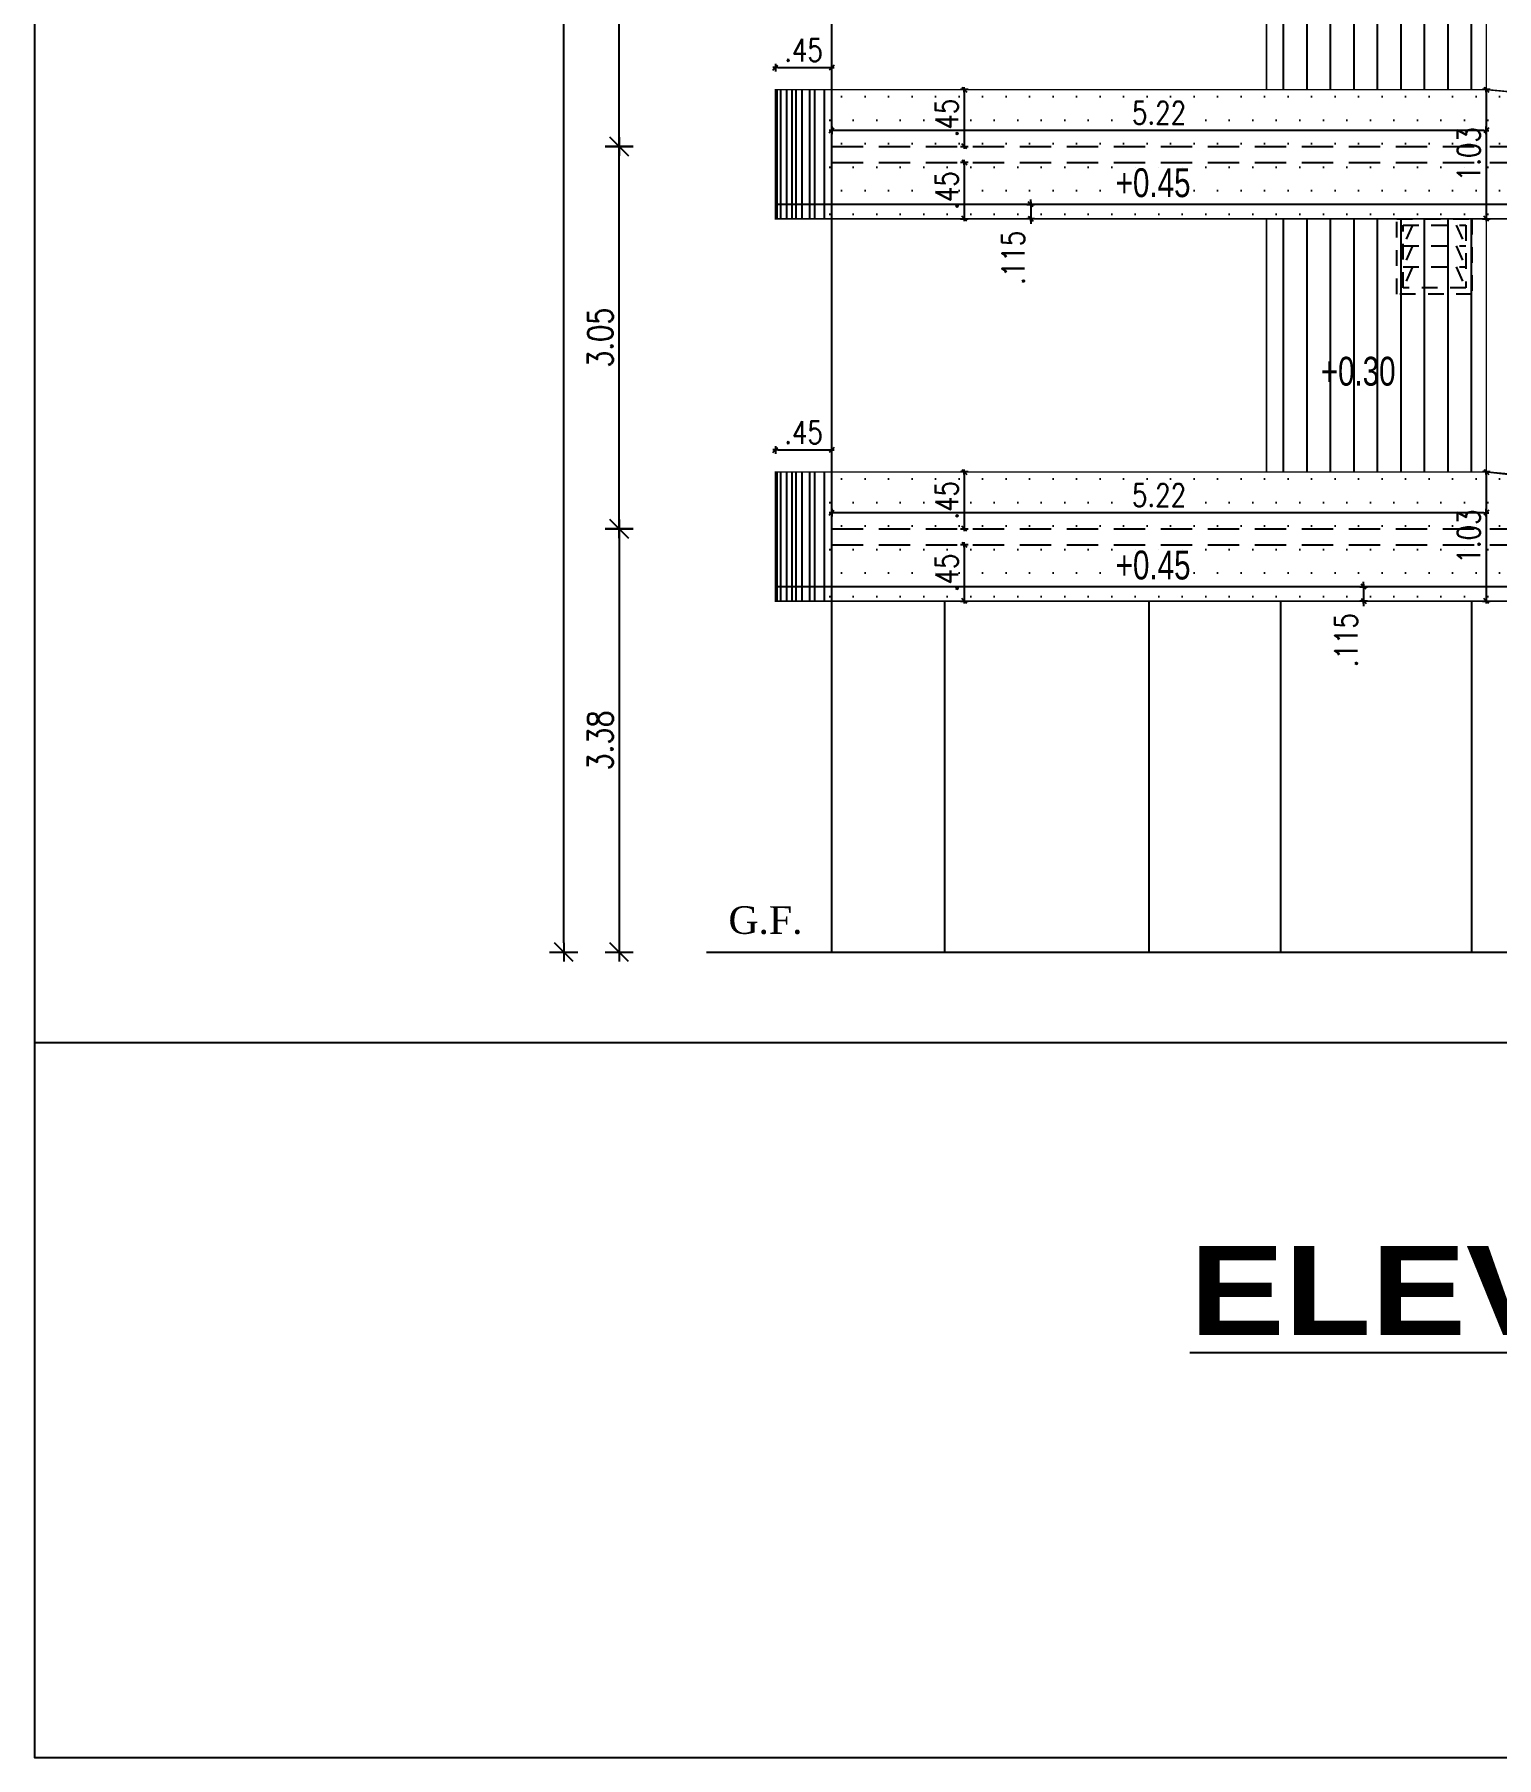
# Model space of a CAD drawing. Header units: inches. Extents: x 14235 to 14499, y 0 to 2549.
# Drawn here: x 14288.91 to 14300.58, y 2408.55 to 2422.3 of the extents above; entities that cross this region are included whole.
import ezdxf
from ezdxf.enums import TextEntityAlignment as Align

# ---------------------------------------------------------------- set-up
doc = ezdxf.new("R2010")
doc.units = ezdxf.units.IN
doc.header["$LTSCALE"] = 0.25
doc.header["$MEASUREMENT"] = 0
doc.header["$PDMODE"] = 35
doc.linetypes.add('DASHEDX2', pattern=[1.5, 1, -0.5])
for name, color, linetype in [('dim-details', 7, 'Continuous'), ('ELE.PROJ.', 1, 'Continuous'), ('hatch', 251, 'Continuous'), ('proj-internal', 1, 'DASHEDX2'), ('text-large', 7, 'Continuous'), ('wall', 7, 'Continuous'), ('WORK TEX', 6, 'Continuous'), ('WORKING DIM', 7, 'Continuous')]:
    doc.layers.add(name, color=color, linetype=linetype)
doc.styles.add('ARIAL', font='TIMES_0.TTF')
doc.styles.add('ARL', font='swisscl_0.ttf')
doc.styles.add('B', font='ARIBLK_0.TTF')
doc.styles.add('romans', font='romans.shx', dxfattribs={"width": 0.8})
doc.dimstyles.new('121', dxfattribs={"dimscale": 0.1, "dimtxt": 1.8, "dimasz": 0.2, "dimexe": 0.03125, "dimexo": 0.25, "dimgap": 0.5, "dimtad": 1, "dimzin": 4, "dimdsep": 46, "dimtxsty": 'romans', "dimblk1": 'MINITICK', "dimblk2": 'MINITICK', "dimsah": 1, "dimcen": 1, "dimse1": 1, "dimse2": 1, "dimclrd": 252, "dimclre": 256, "dimclrt": 7, "dimadec": 3, "dimazin": 0, "dimtfac": 0.8, "dimtix": 1, "dimtmove": 2, "dimatfit": 3, "dimfxl": 0, "dimtolj": 1, "dimtzin": 3, "dimarcsym": 0})
doc.dimstyles.new('minitick-100', dxfattribs={"dimscale": 0.1, "dimtxt": 2, "dimasz": 0.75, "dimexe": 0.03125, "dimexo": 0.25, "dimgap": 0.5, "dimtad": 1, "dimzin": 4, "dimdsep": 46, "dimtxsty": 'romans', "dimblk1": 'MINITICK', "dimblk2": 'MINITICK', "dimsah": 1, "dimcen": 1, "dimse1": 1, "dimse2": 1, "dimclrd": 252, "dimclre": 256, "dimclrt": 256, "dimadec": 3, "dimazin": 0, "dimtfac": 0.8, "dimtix": 1, "dimtmove": 2, "dimatfit": 3, "dimfxl": 0, "dimtolj": 1, "dimtzin": 3, "dimarcsym": 0})

# ---------------------------------------------------------------- blocks, each defined once
blk = doc.blocks.new('MINITICK')
at = {"color": 7}
for p, q in [((1, 1), (-1, -1)), ((-1, 0), (1, 0)), ((0, -1.5), (0, 1.5))]:
    blk.add_line(p, q, dxfattribs=at)
blk = doc.blocks.new('*D716')
at = {"layer": 'Defpoints', "color": 0, "transparency": 16777216}
for p in [(14295.5958432763, 2418.352732442007), (14293.57628447146, 2414.975732442008), (14295.5958432763, 2414.975732442008)]:
    blk.add_point(p, dxfattribs=at)
at = {"layer": 'dim-details', "color": 252, "lineweight": -2, "transparency": 16777216}
blk.add_line((14293.57628447146, 2418.277732442008), (14293.57628447146, 2415.050732442008), dxfattribs=at)
at = {"layer": 'dim-details', "color": 252, "lineweight": -2, "transparency": 16777216, "xscale": 0.07500000000000001, "yscale": 0.07500000000000001, "zscale": 0.07500000000000001}
for p, rotation in [((14293.57628447146, 2418.352732442007), 90), ((14293.57628447146, 2414.975732442008), 270)]:
    blk.add_blockref('MINITICK', p, dxfattribs=dict(at, rotation=rotation))
at = {"layer": 'dim-details', "transparency": 16777216, "insert": (14293.42628447146, 2416.66423244201), "char_height": 0.2, "attachment_point": 5, "rotation": 90, "style": 'romans'}
blk.add_mtext('\\A1;3.38', dxfattribs=at)
blk = doc.blocks.new('*D717')
at = {"layer": 'Defpoints', "color": 0, "transparency": 16777216}
for p in [(14293.57628447146, 2421.402732442007), (14295.69210511622, 2421.402732442007), (14295.69210511622, 2418.352732442007)]:
    blk.add_point(p, dxfattribs=at)
at = {"layer": 'dim-details', "color": 252, "lineweight": -2, "transparency": 16777216}
blk.add_line((14293.57628447146, 2418.427732442007), (14293.57628447146, 2421.327732442007), dxfattribs=at)
at = {"layer": 'dim-details', "color": 252, "lineweight": -2, "transparency": 16777216, "xscale": 0.07500000000000001, "yscale": 0.07500000000000001, "zscale": 0.07500000000000001}
for p, rotation in [((14293.57628447146, 2421.402732442007), 90), ((14293.57628447146, 2418.352732442007), 270)]:
    blk.add_blockref('MINITICK', p, dxfattribs=dict(at, rotation=rotation))
at = {"layer": 'dim-details', "transparency": 16777216, "insert": (14293.42628447146, 2419.877732442009), "char_height": 0.2, "attachment_point": 5, "rotation": 90, "style": 'romans'}
blk.add_mtext('\\A1;3.05', dxfattribs=at)
blk = doc.blocks.new('*D718')
at = {"layer": 'Defpoints', "color": 0, "transparency": 16777216}
for p in [(14293.57628447146, 2424.452764962318), (14295.70407062426, 2424.452764962318), (14295.69210511622, 2421.402732442007)]:
    blk.add_point(p, dxfattribs=at)
at = {"layer": 'dim-details', "color": 252, "lineweight": -2, "transparency": 16777216}
blk.add_line((14293.57628447146, 2421.477732442007), (14293.57628447146, 2424.377764962318), dxfattribs=at)
at = {"layer": 'dim-details', "color": 252, "lineweight": -2, "transparency": 16777216, "xscale": 0.07500000000000001, "yscale": 0.07500000000000001, "zscale": 0.07500000000000001}
for p, rotation in [((14293.57628447146, 2424.452764962318), 90), ((14293.57628447146, 2421.402732442007), 270)]:
    blk.add_blockref('MINITICK', p, dxfattribs=dict(at, rotation=rotation))
at = {"layer": 'dim-details', "transparency": 16777216, "insert": (14293.42628447146, 2422.927748702165), "char_height": 0.2, "attachment_point": 5, "rotation": 90, "style": 'romans'}
blk.add_mtext('\\A1;3.05', dxfattribs=at)
blk = doc.blocks.new('*D730')
at = {"layer": 'Defpoints', "color": 0, "transparency": 16777216}
for p in [(14293.1348090819, 2454.952699921697), (14295.76113246113, 2454.952699921697), (14295.76113246113, 2414.975732442008)]:
    blk.add_point(p, dxfattribs=at)
at = {"layer": 'dim-details', "color": 252, "lineweight": -2, "transparency": 16777216}
blk.add_line((14293.1348090819, 2415.050732442008), (14293.1348090819, 2454.877699921697), dxfattribs=at)
at = {"layer": 'dim-details', "color": 252, "lineweight": -2, "transparency": 16777216, "xscale": 0.07500000000000001, "yscale": 0.07500000000000001, "zscale": 0.07500000000000001}
for p, rotation in [((14293.1348090819, 2454.952699921697), 90), ((14293.1348090819, 2414.975732442008), 270)]:
    blk.add_blockref('MINITICK', p, dxfattribs=dict(at, rotation=rotation))
at = {"layer": 'dim-details', "transparency": 16777216, "insert": (14292.9848090819, 2434.964216181855), "char_height": 0.2, "attachment_point": 5, "rotation": 90, "style": 'romans'}
blk.add_mtext('\\A1;39.98', dxfattribs=at)
blk = doc.blocks.new('*D753')
at = {"layer": 'Defpoints', "color": 0, "transparency": 16777216}
for p in [(14295.2728846248, 2418.981670096523), (14294.82288462479, 2418.80641196723), (14295.2728846248, 2418.80641196723)]:
    blk.add_point(p, dxfattribs=at)
at = {"layer": 'WORKING DIM', "color": 252, "lineweight": -2, "transparency": 16777216}
blk.add_line((14294.8428846248, 2418.981670096523), (14295.2528846248, 2418.981670096523), dxfattribs=at)
at = {"layer": 'WORKING DIM', "color": 252, "lineweight": -2, "transparency": 16777216, "xscale": 0.02, "yscale": 0.02, "zscale": 0.02, "rotation": 180}
blk.add_blockref('MINITICK', (14294.82288462479, 2418.981670096523), dxfattribs=at)
at = {"layer": 'WORKING DIM', "color": 252, "lineweight": -2, "transparency": 16777216, "xscale": 0.02, "yscale": 0.02, "zscale": 0.02}
blk.add_blockref('MINITICK', (14295.2728846248, 2418.981670096523), dxfattribs=at)
at = {"layer": 'WORKING DIM', "color": 7, "transparency": 16777216, "insert": (14295.0478846248, 2419.121670096522), "char_height": 0.18, "attachment_point": 5, "style": 'romans'}
blk.add_mtext('\\A1;.45', dxfattribs=at)
blk = doc.blocks.new('*D754')
at = {"layer": 'Defpoints', "color": 0, "transparency": 16777216}
for p in [(14296.0422677109, 2418.80641196723), (14296.0422677109, 2418.352732442007), (14296.32976641038, 2418.352732442007)]:
    blk.add_point(p, dxfattribs=at)
at = {"layer": 'WORKING DIM', "color": 252, "lineweight": -2, "transparency": 16777216}
blk.add_line((14296.32976641038, 2418.78641196723), (14296.32976641038, 2418.372732442007), dxfattribs=at)
at = {"layer": 'WORKING DIM', "color": 252, "lineweight": -2, "transparency": 16777216, "xscale": 0.02, "yscale": 0.02, "zscale": 0.02}
for p, rotation in [((14296.32976641038, 2418.80641196723), 90), ((14296.32976641038, 2418.352732442007), 270)]:
    blk.add_blockref('MINITICK', p, dxfattribs=dict(at, rotation=rotation))
at = {"layer": 'WORKING DIM', "color": 7, "transparency": 16777216, "insert": (14296.18976641038, 2418.579572204621), "char_height": 0.18, "attachment_point": 5, "rotation": 90, "style": 'romans'}
blk.add_mtext('\\A1;.45', dxfattribs=at)
blk = doc.blocks.new('*D755')
at = {"layer": 'Defpoints', "color": 0, "transparency": 16777216}
for p in [(14296.59869264394, 2418.225699921697), (14296.32976641038, 2417.775699921697), (14296.59869264394, 2417.775699921697)]:
    blk.add_point(p, dxfattribs=at)
at = {"layer": 'WORKING DIM', "color": 252, "lineweight": -2, "transparency": 16777216}
blk.add_line((14296.32976641038, 2418.205699921697), (14296.32976641038, 2417.795699921697), dxfattribs=at)
at = {"layer": 'WORKING DIM', "color": 252, "lineweight": -2, "transparency": 16777216, "xscale": 0.02, "yscale": 0.02, "zscale": 0.02}
for p, rotation in [((14296.32976641038, 2418.225699921697), 90), ((14296.32976641038, 2417.775699921697), 270)]:
    blk.add_blockref('MINITICK', p, dxfattribs=dict(at, rotation=rotation))
at = {"layer": 'WORKING DIM', "color": 7, "transparency": 16777216, "insert": (14296.18976641038, 2418.000699921699), "char_height": 0.18, "attachment_point": 5, "rotation": 90, "style": 'romans'}
blk.add_mtext('\\A1;.45', dxfattribs=at)
blk = doc.blocks.new('*D756')
at = {"layer": 'Defpoints', "color": 0, "transparency": 16777216}
for p in [(14295.27288462479, 2418.885690307539), (14300.49392120881, 2418.80641196723), (14295.27288462479, 2418.481170411631)]:
    blk.add_point(p, dxfattribs=at)
at = {"layer": 'WORKING DIM', "color": 252, "lineweight": -2, "transparency": 16777216}
blk.add_line((14300.47392120881, 2418.481170411631), (14295.29288462479, 2418.481170411631), dxfattribs=at)
at = {"layer": 'WORKING DIM', "color": 252, "lineweight": -2, "transparency": 16777216, "xscale": 0.02, "yscale": 0.02, "zscale": 0.02, "rotation": 180}
blk.add_blockref('MINITICK', (14295.27288462479, 2418.481170411631), dxfattribs=at)
at = {"layer": 'WORKING DIM', "color": 252, "lineweight": -2, "transparency": 16777216, "xscale": 0.02, "yscale": 0.02, "zscale": 0.02}
blk.add_blockref('MINITICK', (14300.49392120881, 2418.481170411631), dxfattribs=at)
at = {"layer": 'WORKING DIM', "color": 7, "transparency": 16777216, "insert": (14297.8834029168, 2418.621170411631), "char_height": 0.18, "attachment_point": 5, "style": 'romans'}
blk.add_mtext('\\A1;5.22', dxfattribs=at)
blk = doc.blocks.new('*D758')
at = {"layer": 'Defpoints', "color": 0, "transparency": 16777216}
for p in [(14300.49392120881, 2418.80641196723), (14300.49392120881, 2417.775699921697), (14300.49392120881, 2417.775699921697)]:
    blk.add_point(p, dxfattribs=at)
at = {"layer": 'WORKING DIM', "color": 252, "lineweight": -2, "transparency": 16777216}
blk.add_line((14300.49392120881, 2418.78641196723), (14300.49392120881, 2417.795699921697), dxfattribs=at)
at = {"layer": 'WORKING DIM', "color": 252, "lineweight": -2, "transparency": 16777216, "xscale": 0.02, "yscale": 0.02, "zscale": 0.02}
for p, rotation in [((14300.49392120881, 2418.80641196723), 90), ((14300.49392120881, 2417.775699921697), 270)]:
    blk.add_blockref('MINITICK', p, dxfattribs=dict(at, rotation=rotation))
at = {"layer": 'WORKING DIM', "color": 7, "transparency": 16777216, "insert": (14300.35392120881, 2418.291055944465), "char_height": 0.18, "attachment_point": 5, "rotation": 90, "style": 'romans'}
blk.add_mtext('\\A1;1.03', dxfattribs=at)
blk = doc.blocks.new('*D966')
at = {"layer": 'Defpoints', "color": 0, "transparency": 16777216}
for p in [(14295.2728846248, 2422.031670096522), (14294.8228846248, 2421.856411967229), (14295.2728846248, 2421.856411967229)]:
    blk.add_point(p, dxfattribs=at)
at = {"layer": 'WORKING DIM', "color": 252, "lineweight": -2, "transparency": 16777216}
blk.add_line((14294.8428846248, 2422.031670096522), (14295.2528846248, 2422.031670096522), dxfattribs=at)
at = {"layer": 'WORKING DIM', "color": 252, "lineweight": -2, "transparency": 16777216, "xscale": 0.02, "yscale": 0.02, "zscale": 0.02, "rotation": 180}
blk.add_blockref('MINITICK', (14294.8228846248, 2422.031670096522), dxfattribs=at)
at = {"layer": 'WORKING DIM', "color": 252, "lineweight": -2, "transparency": 16777216, "xscale": 0.02, "yscale": 0.02, "zscale": 0.02}
blk.add_blockref('MINITICK', (14295.2728846248, 2422.031670096522), dxfattribs=at)
at = {"layer": 'WORKING DIM', "color": 7, "transparency": 16777216, "insert": (14295.0478846248, 2422.171670096522), "char_height": 0.18, "attachment_point": 5, "style": 'romans'}
blk.add_mtext('\\A1;.45', dxfattribs=at)
blk = doc.blocks.new('*D967')
at = {"layer": 'Defpoints', "color": 0, "transparency": 16777216}
for p in [(14296.0422677109, 2421.856411967229), (14296.0422677109, 2421.402732442007), (14296.32976641038, 2421.402732442007)]:
    blk.add_point(p, dxfattribs=at)
at = {"layer": 'WORKING DIM', "color": 252, "lineweight": -2, "transparency": 16777216}
blk.add_line((14296.32976641038, 2421.836411967229), (14296.32976641038, 2421.422732442007), dxfattribs=at)
at = {"layer": 'WORKING DIM', "color": 252, "lineweight": -2, "transparency": 16777216, "xscale": 0.02, "yscale": 0.02, "zscale": 0.02}
for p, rotation in [((14296.32976641038, 2421.856411967229), 90), ((14296.32976641038, 2421.402732442007), 270)]:
    blk.add_blockref('MINITICK', p, dxfattribs=dict(at, rotation=rotation))
at = {"layer": 'WORKING DIM', "color": 7, "transparency": 16777216, "insert": (14296.18976641038, 2421.62957220462), "char_height": 0.18, "attachment_point": 5, "rotation": 90, "style": 'romans'}
blk.add_mtext('\\A1;.45', dxfattribs=at)
blk = doc.blocks.new('*D968')
at = {"layer": 'Defpoints', "color": 0, "transparency": 16777216}
for p in [(14296.59869264394, 2421.275699921696), (14296.32976641038, 2420.825699921696), (14296.59869264394, 2420.825699921696)]:
    blk.add_point(p, dxfattribs=at)
at = {"layer": 'WORKING DIM', "color": 252, "lineweight": -2, "transparency": 16777216}
blk.add_line((14296.32976641038, 2421.255699921696), (14296.32976641038, 2420.845699921696), dxfattribs=at)
at = {"layer": 'WORKING DIM', "color": 252, "lineweight": -2, "transparency": 16777216, "xscale": 0.02, "yscale": 0.02, "zscale": 0.02}
for p, rotation in [((14296.32976641038, 2421.275699921696), 90), ((14296.32976641038, 2420.825699921696), 270)]:
    blk.add_blockref('MINITICK', p, dxfattribs=dict(at, rotation=rotation))
at = {"layer": 'WORKING DIM', "color": 7, "transparency": 16777216, "insert": (14296.18976641038, 2421.050699921699), "char_height": 0.18, "attachment_point": 5, "rotation": 90, "style": 'romans'}
blk.add_mtext('\\A1;.45', dxfattribs=at)
blk = doc.blocks.new('*D969')
at = {"layer": 'Defpoints', "color": 0, "transparency": 16777216}
for p in [(14295.2728846248, 2421.935690307538), (14300.49392120881, 2421.856411967229), (14295.2728846248, 2421.53117041163)]:
    blk.add_point(p, dxfattribs=at)
at = {"layer": 'WORKING DIM', "color": 252, "lineweight": -2, "transparency": 16777216}
blk.add_line((14300.47392120881, 2421.53117041163), (14295.2928846248, 2421.53117041163), dxfattribs=at)
at = {"layer": 'WORKING DIM', "color": 252, "lineweight": -2, "transparency": 16777216, "xscale": 0.02, "yscale": 0.02, "zscale": 0.02, "rotation": 180}
blk.add_blockref('MINITICK', (14295.2728846248, 2421.53117041163), dxfattribs=at)
at = {"layer": 'WORKING DIM', "color": 252, "lineweight": -2, "transparency": 16777216, "xscale": 0.02, "yscale": 0.02, "zscale": 0.02}
blk.add_blockref('MINITICK', (14300.49392120881, 2421.53117041163), dxfattribs=at)
at = {"layer": 'WORKING DIM', "color": 7, "transparency": 16777216, "insert": (14297.8834029168, 2421.67117041163), "char_height": 0.18, "attachment_point": 5, "style": 'romans'}
blk.add_mtext('\\A1;5.22', dxfattribs=at)
blk = doc.blocks.new('*D971')
at = {"layer": 'Defpoints', "color": 0, "transparency": 16777216}
for p in [(14300.49392120881, 2421.856411967229), (14300.49392120881, 2420.825699921696), (14300.49392120881, 2420.825699921696)]:
    blk.add_point(p, dxfattribs=at)
at = {"layer": 'WORKING DIM', "color": 252, "lineweight": -2, "transparency": 16777216}
blk.add_line((14300.49392120881, 2421.836411967229), (14300.49392120881, 2420.845699921696), dxfattribs=at)
at = {"layer": 'WORKING DIM', "color": 252, "lineweight": -2, "transparency": 16777216, "xscale": 0.02, "yscale": 0.02, "zscale": 0.02}
for p, rotation in [((14300.49392120881, 2421.856411967229), 90), ((14300.49392120881, 2420.825699921696), 270)]:
    blk.add_blockref('MINITICK', p, dxfattribs=dict(at, rotation=rotation))
at = {"layer": 'WORKING DIM', "color": 7, "transparency": 16777216, "insert": (14300.35392120881, 2421.341055944465), "char_height": 0.18, "attachment_point": 5, "rotation": 90, "style": 'romans'}
blk.add_mtext('\\A1;1.03', dxfattribs=at)
blk = doc.blocks.new('*D1477')
at = {"layer": 'Defpoints', "color": 0, "transparency": 16777216}
for p in [(14299.20986887255, 2417.890699921697), (14299.20986887255, 2417.775699921697), (14299.51548105562, 2417.775699921697)]:
    blk.add_point(p, dxfattribs=at)
at = {"layer": 'WORKING DIM', "color": 252, "lineweight": -2, "transparency": 16777216}
for p, q in [((14299.51548105562, 2417.910699921697), (14299.51548105562, 2417.930699921697)), ((14299.51548105562, 2417.890699921697), (14299.51548105562, 2417.775699921697)), ((14299.51548105562, 2417.755699921697), (14299.51548105562, 2417.735699921697))]:
    blk.add_line(p, q, dxfattribs=at)
at = {"layer": 'WORKING DIM', "color": 252, "lineweight": -2, "transparency": 16777216, "xscale": 0.02, "yscale": 0.02, "zscale": 0.02}
for p, rotation in [((14299.51548105562, 2417.890699921697), 270), ((14299.51548105562, 2417.775699921697), 90)]:
    blk.add_blockref('MINITICK', p, dxfattribs=dict(at, rotation=rotation))
at = {"layer": 'WORKING DIM', "color": 7, "transparency": 16777216, "insert": (14299.37548105562, 2417.4643764275), "char_height": 0.18, "attachment_point": 5, "rotation": 90, "style": 'romans'}
blk.add_mtext('\\A1;.115', dxfattribs=at)
blk = doc.blocks.new('*D1480')
at = {"layer": 'Defpoints', "color": 0, "transparency": 16777216}
for p in [(14296.55396790601, 2420.940699921696), (14296.55396790601, 2420.825699921696), (14296.85958008908, 2420.825699921696)]:
    blk.add_point(p, dxfattribs=at)
at = {"layer": 'WORKING DIM', "color": 252, "lineweight": -2, "transparency": 16777216}
for p, q in [((14296.85958008908, 2420.960699921696), (14296.85958008908, 2420.980699921696)), ((14296.85958008908, 2420.940699921696), (14296.85958008908, 2420.825699921696)), ((14296.85958008908, 2420.805699921696), (14296.85958008908, 2420.785699921696))]:
    blk.add_line(p, q, dxfattribs=at)
at = {"layer": 'WORKING DIM', "color": 252, "lineweight": -2, "transparency": 16777216, "xscale": 0.02, "yscale": 0.02, "zscale": 0.02}
for p, rotation in [((14296.85958008908, 2420.940699921696), 270), ((14296.85958008908, 2420.825699921696), 90)]:
    blk.add_blockref('MINITICK', p, dxfattribs=dict(at, rotation=rotation))
at = {"layer": 'WORKING DIM', "color": 7, "transparency": 16777216, "insert": (14296.71958008908, 2420.514376427499), "char_height": 0.18, "attachment_point": 5, "rotation": 90, "style": 'romans'}
blk.add_mtext('\\A1;.115', dxfattribs=at)

msp = doc.modelspace()

# ---------------------------------------------------------------- hatches: boundary and pattern name
at = {"layer": 'hatch'}
h = msp.add_hatch(dxfattribs=at)
h.set_pattern_fill('ANSI31', color=36, scale=1.5, angle=45)
h.set_pattern_definition([(90, (-144.8105843256471, -40.06233376122282), (-0.1875, 2.775557561562891e-17), [])])
h.paths.add_polyline_path([(14300.49392120881, 2423.875699921696), (14298.74087242878, 2423.875699921696), (14298.74087242878, 2421.856411967229), (14300.49392120881, 2421.856411967229)])
at = {"layer": 'hatch', "true_color": 0xc7b399}
h = msp.add_hatch(dxfattribs=at)
h.set_pattern_fill('DOTS', color=253, scale=3)
h.set_pattern_definition([(0, (-42.02475947637504, 3.049999999999272), (0.09375, 0.1875), [0, -0.1875])])
h.paths.add_polyline_path([(14304.92196998816, 2421.444584378218), (14300.49392120881, 2421.856411967229), (14295.21219875782, 2421.856411967229), (14295.21219875782, 2420.825699921696), (14304.92196998816, 2420.825699921696)])
at = {"layer": 'hatch'}
h = msp.add_hatch(dxfattribs=at)
h.set_pattern_fill('ANSI31', color=36, scale=1.5, angle=45)
h.set_pattern_definition([(90, (-144.810584325649, -43.11233376122209), (-0.1875, 2.775557561562891e-17), [])])
h.paths.add_polyline_path([(14300.49392120881, 2420.825699921696), (14298.74087242877, 2420.825699921696), (14298.74087242878, 2418.80641196723), (14300.49392120881, 2418.80641196723)])
at = {"layer": 'hatch', "true_color": 0xc7b399}
h = msp.add_hatch(dxfattribs=at)
h.set_pattern_fill('DOTS', color=253, scale=3)
h.set_pattern_definition([(0, (-42.02475947637686, 0), (0.09375, 0.1875), [0, -0.1875])])
h.paths.add_polyline_path([(14304.92196998816, 2418.394584378219), (14300.49392120881, 2418.80641196723), (14295.21219875781, 2418.80641196723), (14295.21219875781, 2417.775699921697), (14304.92196998816, 2417.775699921697)])

# ---------------------------------------------------------------- linework, layer by layer
at = {"layer": 'ELE.PROJ.', "color": 8}
for p, q in [((14294.8349468705, 2421.856411967229), (14294.8349468705, 2420.825699921696)), ((14294.86378309024, 2421.856411967229), (14294.86378309024, 2420.825699921696)), ((14294.91243744338, 2421.856411967229), (14294.91243744338, 2420.825699921696)), ((14294.95354494585, 2421.856411967229), (14294.95354494585, 2420.825699921696)), ((14294.98707615577, 2421.856411967229), (14294.98707615577, 2420.825699921696)), ((14295.03323293917, 2421.856411967229), (14295.03323293917, 2420.825699921696)), ((14295.09416563697, 2421.856411967229), (14295.09416563697, 2420.825699921696)), ((14295.13411498271, 2421.856411967229), (14295.13411498271, 2420.825699921696)), ((14295.21219875782, 2421.856411967229), (14295.21219875782, 2420.825699921696)), ((14294.8349468705, 2418.80641196723), (14294.8349468705, 2417.775699921697)), ((14294.86378309024, 2418.80641196723), (14294.86378309024, 2417.775699921697)), ((14294.91243744337, 2418.80641196723), (14294.91243744337, 2417.775699921697)), ((14294.95354494585, 2418.80641196723), (14294.95354494585, 2417.775699921697)), ((14294.98707615577, 2418.80641196723), (14294.98707615577, 2417.775699921697)), ((14295.03323293917, 2418.80641196723), (14295.03323293917, 2417.775699921697)), ((14295.09416563697, 2418.80641196723), (14295.09416563697, 2417.775699921697)), ((14295.13411498271, 2418.80641196723), (14295.13411498271, 2417.775699921697)), ((14295.21219875781, 2418.80641196723), (14295.21219875781, 2417.775699921697))]:
    msp.add_line(p, q, dxfattribs=at)
at = {"layer": 'ELE.PROJ.'}
for p, q in [((14305.37196998817, 2420.940699921696), (14294.82288462479, 2420.940699921696)), ((14305.37196998817, 2417.890699921697), (14294.82288462479, 2417.890699921697))]:
    msp.add_line(p, q, dxfattribs=at)
at = {"layer": 'ELE.PROJ.', "color": 36, "const_width": 0.012}
for points in [[(14298.74087242878, 2421.856411967229), (14300.49392120881, 2421.856411967229), (14300.49392120881, 2423.875699921696), (14298.74087242878, 2423.875699921696)], [(14298.74087242878, 2418.80641196723), (14300.49392120881, 2418.80641196723), (14300.49392120881, 2420.825699921696), (14298.74087242877, 2420.825699921696)]]:
    msp.add_lwpolyline(points, close=True, dxfattribs=at)
at = {"layer": 'ELE.PROJ.', "const_width": 0.012}
for points in [[(14305.37196998817, 2420.825699921696), (14294.8228846248, 2420.825699921696), (14294.8228846248, 2421.856411967229), (14300.49392120881, 2421.856411967229), (14305.37196998817, 2421.402732442007)], [(14305.37196998817, 2417.775699921697), (14294.82288462479, 2417.775699921697), (14294.82288462479, 2418.80641196723), (14300.49392120881, 2418.80641196723), (14305.37196998816, 2418.352732442007)]]:
    msp.add_lwpolyline(points, close=True, dxfattribs=at)
at = {"layer": 'proj-internal', "color": 251}
for p, q in [((14295.2728846248, 2421.402732442007), (14305.37196998812, 2421.402732442006)), ((14295.2728846248, 2421.275699921697), (14305.37196998812, 2421.275699921696)), ((14295.2728846248, 2418.352732442007), (14305.37196998812, 2418.352732442008)), ((14295.2728846248, 2418.225699921697), (14305.37196998812, 2418.225699921697))]:
    msp.add_line(p, q, dxfattribs=at)
at = {"layer": 'proj-internal', "color": 251, "ltscale": 0.5}
for p, q in [((14299.82983584304, 2420.775699921696), (14300.32959194055, 2420.775699921696)), ((14299.82983584304, 2420.275699921697), (14299.82983584304, 2420.775699921696)), ((14299.90592072562, 2420.775699921696), (14299.82983584304, 2420.60903325503)), ((14300.25350705797, 2420.775699921696), (14300.32959194055, 2420.60903325503)), ((14300.32959194055, 2420.775699921696), (14300.32959194055, 2420.275699921697)), ((14299.82983584304, 2420.60903325503), (14300.32959194055, 2420.60903325503)), ((14299.90592072562, 2420.60903325503), (14299.82983584304, 2420.442366588364)), ((14300.25350705797, 2420.60903325503), (14300.32959194055, 2420.442366588364)), ((14299.82983584304, 2420.442366588364), (14300.32959194055, 2420.442366588364)), ((14299.90592072562, 2420.442366588364), (14299.82983584304, 2420.275699921698)), ((14300.25350705797, 2420.442366588364), (14300.32959194055, 2420.275699921698)), ((14300.32959194055, 2420.275699921697), (14299.82983584304, 2420.275699921697))]:
    msp.add_line(p, q, dxfattribs=at)
msp.add_lwpolyline([(14299.77983584304, 2420.825699921696), (14300.37959194055, 2420.825699921696), (14300.37959194055, 2420.225699921697), (14299.77983584304, 2420.225699921697)], close=True, dxfattribs=at)
at = {"layer": 'wall'}
for p, q in [((14295.2728846248, 2414.975732442008), (14295.2728846248, 2456.102667401386)), ((14296.1728846248, 2417.775699921697), (14296.1728846248, 2414.975732442008)), ((14297.80520169705, 2414.975732442008), (14297.80520169705, 2417.775699921697)), ((14298.85520169705, 2414.975732442008), (14298.85520169705, 2417.775699921697)), ((14300.37959194056, 2414.975732442008), (14300.37959194056, 2417.775699921697)), ((14294.2728846248, 2414.975732442008), (14321.76831144737, 2414.975732442008)), ((14313.49446169265, 2414.253075894484), (14288.91238675671, 2414.253075894484))]:
    msp.add_line(p, q, dxfattribs=at)
msp.add_lwpolyline([(14325.84537547579, 2460.778803757122), (14288.91238675671, 2460.778803757122), (14288.91238675671, 2408.550334861451), (14325.84537547579, 2408.550334861451)], close=True, dxfattribs=at)

# ---------------------------------------------------------------- texts
at = {"layer": 'text-large'}
for s, height, style, p in [('G.F.', 0.22, 'ARIAL', (14294.74389001904, 2415.231290580946)), ('%%UELEVATION - B', 0.7087333552897309, 'B', (14302.28287520513, 2412.276463009523))]:
    msp.add_text(s, height=height, dxfattribs=dict(at, style=style)).set_placement(p, align=Align.MIDDLE_CENTER)
at = {"layer": 'WORK TEX', "color": 7, "style": 'ARL'}
for s, p in [('+0.45 ', (14297.86897632925, 2421.113597338434)), ('+0.30', (14299.47191266169, 2419.609884194449)), ('+0.45 ', (14297.86897632925, 2418.063597338435))]:
    msp.add_text(s, height=0.23, dxfattribs=at).set_placement(p, align=Align.MIDDLE_CENTER)

# ---------------------------------------------------------------- dimensions: what is measured, and where the dimension line sits
at = {"layer": 'dim-details'}
for base, p1, p2, picture, middle in [((14293.1348090819, 2454.952699921697), (14295.76113246113, 2414.975732442008), (14295.76113246113, 2454.952699921697), '*D730', (14292.9848090819, 2434.964216181855)), ((14293.57628447146, 2424.452764962318), (14295.69210511622, 2421.402732442007), (14295.70407062426, 2424.452764962318), '*D718', (14293.42628447146, 2422.927748702165)), ((14293.57628447146, 2421.402732442007), (14295.69210511622, 2418.352732442007), (14295.69210511622, 2421.402732442007), '*D717', (14293.42628447146, 2419.877732442009)), ((14293.57628447146, 2414.975732442008), (14295.5958432763, 2418.352732442007), (14295.5958432763, 2414.975732442008), '*D716', (14293.42628447146, 2416.66423244201))]:
    dim = msp.add_linear_dim(base=base, p1=p1, p2=p2, angle=90, dimstyle='minitick-100', dxfattribs=at)
    dim.commit()
    dim.dimension.update_dxf_attribs({"geometry": picture, "text_midpoint": middle})
at = {"layer": 'WORKING DIM'}
for base, p1, p2, picture, middle in [((14295.2728846248, 2422.031670096522), (14294.8228846248, 2421.856411967229), (14295.2728846248, 2421.856411967229), '*D966', (14295.0478846248, 2422.171670096522)), ((14295.2728846248, 2421.53117041163), (14300.49392120881, 2421.856411967229), (14295.2728846248, 2421.935690307538), '*D969', (14297.8834029168, 2421.67117041163)), ((14295.2728846248, 2418.981670096523), (14294.82288462479, 2418.80641196723), (14295.2728846248, 2418.80641196723), '*D753', (14295.0478846248, 2419.121670096522)), ((14295.27288462479, 2418.481170411631), (14300.49392120881, 2418.80641196723), (14295.27288462479, 2418.885690307539), '*D756', (14297.8834029168, 2418.621170411631))]:
    dim = msp.add_linear_dim(base=base, p1=p1, p2=p2, dimstyle='121', override={"dimfxl": 0.18, "dimfxlon": 1}, dxfattribs=at)
    dim.commit()
    dim.dimension.update_dxf_attribs({"geometry": picture, "text_midpoint": middle})
for base, p1, p2, picture, middle in [((14296.32976641038, 2421.402732442007), (14296.0422677109, 2421.856411967229), (14296.0422677109, 2421.402732442007), '*D967', (14296.18976641038, 2421.62957220462)), ((14300.49392120881, 2420.825699921696), (14300.49392120881, 2421.856411967229), (14300.49392120881, 2420.825699921696), '*D971', (14300.35392120881, 2421.341055944465)), ((14296.32976641038, 2420.825699921696), (14296.59869264394, 2421.275699921696), (14296.59869264394, 2420.825699921696), '*D968', (14296.18976641038, 2421.050699921699)), ((14296.32976641038, 2418.352732442007), (14296.0422677109, 2418.80641196723), (14296.0422677109, 2418.352732442007), '*D754', (14296.18976641038, 2418.579572204621)), ((14300.49392120881, 2417.775699921697), (14300.49392120881, 2418.80641196723), (14300.49392120881, 2417.775699921697), '*D758', (14300.35392120881, 2418.291055944465)), ((14296.32976641038, 2417.775699921697), (14296.59869264394, 2418.225699921697), (14296.59869264394, 2417.775699921697), '*D755', (14296.18976641038, 2418.000699921699))]:
    dim = msp.add_linear_dim(base=base, p1=p1, p2=p2, angle=90, dimstyle='121', override={"dimfxl": 0.18, "dimfxlon": 1}, dxfattribs=at)
    dim.commit()
    dim.dimension.update_dxf_attribs({"geometry": picture, "text_midpoint": middle})
for base, p1, p2, picture, middle in [((14296.85958008908, 2420.825699921696), (14296.55396790601, 2420.940699921696), (14296.55396790601, 2420.825699921696), '*D1480', (14296.71958008908, 2420.514376427499)), ((14299.51548105562, 2417.775699921697), (14299.20986887255, 2417.890699921697), (14299.20986887255, 2417.775699921697), '*D1477', (14299.37548105562, 2417.4643764275))]:
    dim = msp.add_linear_dim(base=base, p1=p1, p2=p2, angle=90, text='.115', dimstyle='121', override={"dimfxl": 0.18, "dimfxlon": 1}, dxfattribs=at)
    dim.commit()
    dim.dimension.update_dxf_attribs({"geometry": picture, "text_midpoint": middle, "dimtype": 160})

doc.saveas('drawing.dxf')
